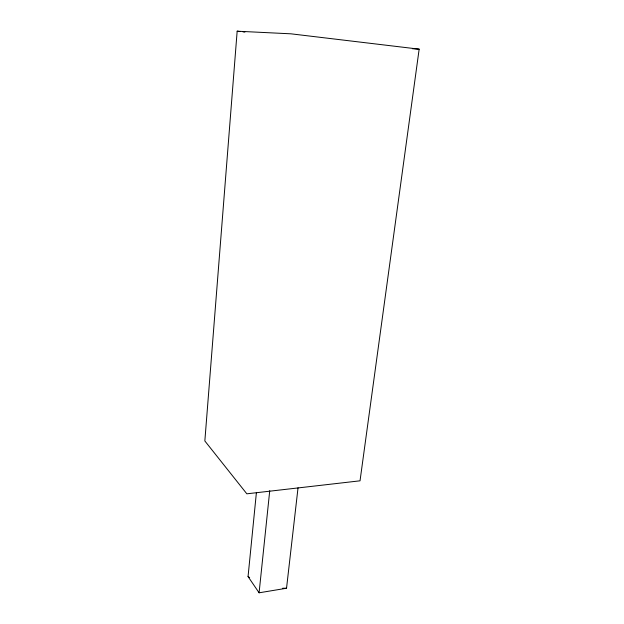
<?xml version="1.0" encoding="UTF-8"?>
<svg xmlns="http://www.w3.org/2000/svg" width="624" height="624" viewBox="0 0 624 624"><rect width="100%" height="100%" fill="white"/><g stroke="black" fill="none" stroke-linecap="round" stroke-linejoin="round"><path stroke-width="0.94" d="M237.159 31.2L204.844 440.965L246.839 493.818L360.032 480.815L419.156 49.163L290.94 33.821L237.159 31.2L240.061 31.543M298.038 487.773L286.533 588.253L259.093 592.8L248.056 576.568L256.386 492.742M259.093 592.8L269.74 490.667M282.695 588.221L286.533 588.253M412.378 48.719L419.156 49.163M242.962 31.886L244.897 32.113M248.056 576.568L249.647 577.567"/></g></svg>
